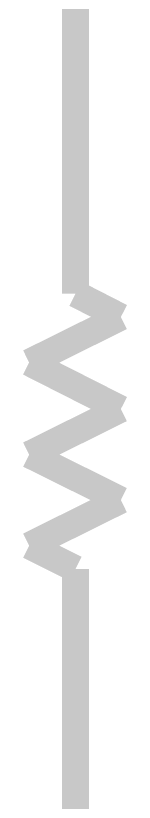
# Model space of a CAD drawing. Header units: inches. Extents: x 0 to 432, y 0 to 280.
# Drawn here: x 95.86 to 97.18, y 171.14 to 179.87 of the extents above; entities that cross this region are included whole.
import ezdxf

# ---------------------------------------------------------------- set-up
doc = ezdxf.new("R2010")
doc.units = ezdxf.units.IN
doc.layers.add('Sheet', color=255, linetype='Continuous')

msp = doc.modelspace()

# ---------------------------------------------------------------- linework, layer by layer
at = {"layer": 'Sheet'}
for points in [[(96.5283, 177.7918, 0.2997, 0.2997, 0), (96.5283, 180.3298, 0.2997, 0.2997, 0)], [(96.5283, 177.7918, 0.2997, 0.2997, 0), (96.5283, 176.7811, 0.2997, 0.2997, 0)], [(96.5283, 176.7811, 0.2997, 0.2997, 0), (97.0337, 176.5229, 0.2997, 0.2997, 0)], [(97.0337, 176.5229, 0.2997, 0.2997, 0), (96.0117, 176.0175, 0.2997, 0.2997, 0)], [(96.0117, 176.0175, 0.2997, 0.2997, 0), (97.0337, 175.5009, 0.2997, 0.2997, 0)], [(97.0337, 175.5009, 0.2997, 0.2997, 0), (96.0117, 174.9956, 0.2997, 0.2997, 0)], [(96.0117, 174.9956, 0.2997, 0.2997, 0), (97.0337, 174.4902, 0.2997, 0.2997, 0)], [(97.0337, 174.4902, 0.2997, 0.2997, 0), (96.0117, 173.9849, 0.2997, 0.2997, 0)], [(96.0117, 173.9849, 0.2997, 0.2997, 0), (96.5283, 173.7266, 0.2997, 0.2997, 0)], [(96.5283, 173.7266, 0.2997, 0.2997, 0), (96.5283, 172.7159, 0.2997, 0.2997, 0)], [(96.5283, 172.7159, 0.2997, 0.2997, 0), (96.5283, 170.178, 0.2997, 0.2997, 0)]]:
    msp.add_lwpolyline(points, format="xyseb", dxfattribs=at)

doc.saveas('drawing.dxf')
